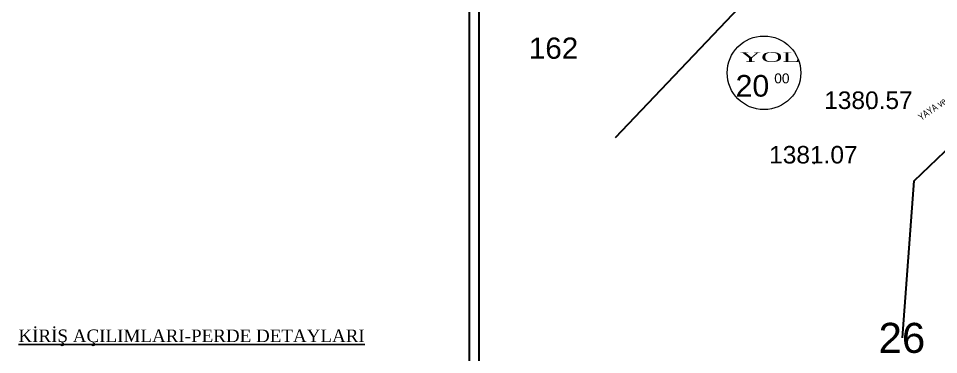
# Model space of a CAD drawing. Header units: millimetres. Extents: x 2232 to 85269, y -3593 to 5869.
# Drawn here: x 2375 to 4327, y -2076 to -1362 of the extents above; entities that cross this region are included whole.
import ezdxf

# ---------------------------------------------------------------- set-up
doc = ezdxf.new("R2010")
doc.units = ezdxf.units.MM
for name, color, linetype, lineweight in [('duvar', 232, 'Continuous', 30), ('KALAN', 132, 'Continuous', 0), ('Kiris', 7, 'Continuous', 30), ('NKOT', 1, 'Continuous', 0), ('NOKTA', 30, 'Continuous', 0), ('yazı', 11, 'Continuous', 20), ('çerceve', 4, 'Continuous', 30), ('ÖLÇÜ İÇ', 7, 'Continuous', 9)]:
    doc.layers.add(name, color=color, linetype=linetype, lineweight=lineweight)
for name, color, linetype in [('LINES', 50, 'Continuous'), ('Yazi', 7, 'Continuous'), ('YAZI_YOL', 7, 'Continuous')]:
    doc.layers.add(name, color=color, linetype=linetype)
doc.styles.add('m2', font='arial.ttf', dxfattribs={"width": 0.8, "height": 16})
doc.styles.get("Standard").update_dxf_attribs({"font": 'arial.ttf'})
doc.styles.add('Times roman', font='times.ttf')

# ---------------------------------------------------------------- blocks, each defined once
blk = doc.blocks.new('DFGDFG')
for p, q in [((1065075.8, -441045.1, -138060.7), (1065466, -440672.6, -138060.7)), ((1064976.1, -442379.2, -138060.7), (1065075.8, -441045.1, -138060.7))]:
    blk.add_line(p, q)
blk.add_polyline3d([(1062024.8, -438816.5, -138060.7), (1063811.9, -439339, -138060.7), (1062540.2, -440681.5, -138060.7)])
at = {"layer": 'duvar', "color": 1, "lineweight": 15}
blk.add_circle((1063801.8, -440129.2), 312.3, dxfattribs=at)
blk.add_circle((1063801.8, -440129.2), 312.3, dxfattribs=at)
at = {"layer": 'KALAN'}
blk.add_text('26', height=255, dxfattribs=at).set_placement((1064774.2, -442506.7, -138060.7))
at = {"layer": 'LINES', "linetype": 'Continuous', "style": 'm2', "width": 0.8}
blk.add_text('YAYA ve ARAÇ GİRİŞİ', height=60, rotation=34.60861, dxfattribs=at).set_placement((1065135.9, -440537.7))
at = {"layer": 'Yazi'}
blk.add_text('162', height=180, dxfattribs=at).set_placement((1061806.1, -440010, -138060.7))
at = {"layer": 'YAZI_YOL', "lineweight": 0}
for s, height, p in [('20', 183.52, (1063561.1, -440331.4)), ('00', 83.42, (1063889, -440218.1))]:
    blk.add_text(s, height=height, dxfattribs=at).set_placement(p)
at = {"layer": 'yazı', "color": 2, "style": 'Times roman', "width": 2}
blk.add_text('YOL', height=82.61, dxfattribs=at).set_placement((1063597.4, -440036.8))
blk = doc.blocks.new('YTTYTY')
at = {"layer": 'NOKTA'}
for p in [(1079694, -440436.3, -3.2), (1079226.7, -440898.9, 46.2)]:
    blk.add_point(p, dxfattribs=at)
at = {"layer": 'NKOT'}
for s, p in [('1380.57', (1079312.8, -440436.3, -3.2)), ('1381.07', (1078845.5, -440898.9, 46.2))]:
    blk.add_text(s, height=148.75, dxfattribs=at).set_placement(p)
blk = doc.blocks.new('RRRR')
at = {"layer": 'Kiris', "color": 18, "true_color": 0x000000}
blk.add_blockref('DFGDFG', (59854.2, 0), dxfattribs=at)
at = {"layer": 'NKOT', "color": 18, "true_color": 0x000000}
blk.add_blockref('YTTYTY', (44854.2, 0), dxfattribs=at)

msp = doc.modelspace()

# ---------------------------------------------------------------- linework, layer by layer
msp.add_line((3332.4, -3593.4), (3332.4, 906.6))
at = {"layer": 'çerceve'}
for points in [[(7226.5, -3593.4), (3332.4, -3593.4), (3332.4, 906.6), (7226.5, 906.6)], [(7206.5, -3573), (3352.4, -3573.4), (3352.4, 889.1), (7206.5, 889.1)]]:
    msp.add_lwpolyline(points, close=True, dxfattribs=at)

# ---------------------------------------------------------------- block references
at = {"layer": 'ÖLÇÜ İÇ', "xscale": 0.25, "yscale": 0.25, "zscale": 0.25}
msp.add_blockref('RRRR', (-276957.1, 108554.7), dxfattribs=at)

# ---------------------------------------------------------------- texts
at = {"layer": 'Yazi', "style": 'Times roman'}
msp.add_text('%%UKİRİŞ AÇILIMLARI-PERDE DETAYLARI', height=26.704, dxfattribs=at).set_placement((2374.9, -2049.1))

doc.saveas('drawing.dxf')
